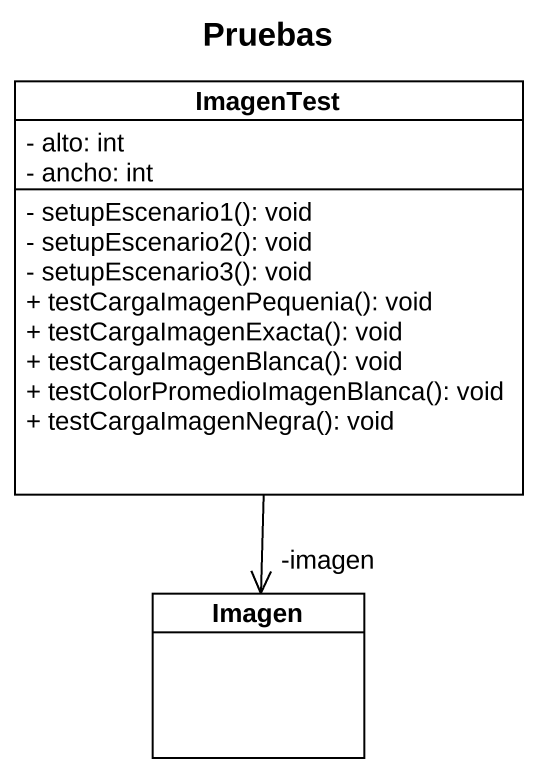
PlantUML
@startuml
title Pruebas
hide circle
hide empty members
skinparam classAttributeIconSize 0
class ImagenTest {
  - alto: int
  - ancho: int
  - setupEscenario1(): void
  - setupEscenario2(): void
  - setupEscenario3(): void
  + testCargaImagenPequenia(): void
  + testCargaImagenExacta(): void
  + testCargaImagenBlanca(): void
  + testColorPromedioImagenBlanca(): void
  + testCargaImagenNegra(): void
}
class Imagen
ImagenTest --> "-imagen" Imagen
@enduml
